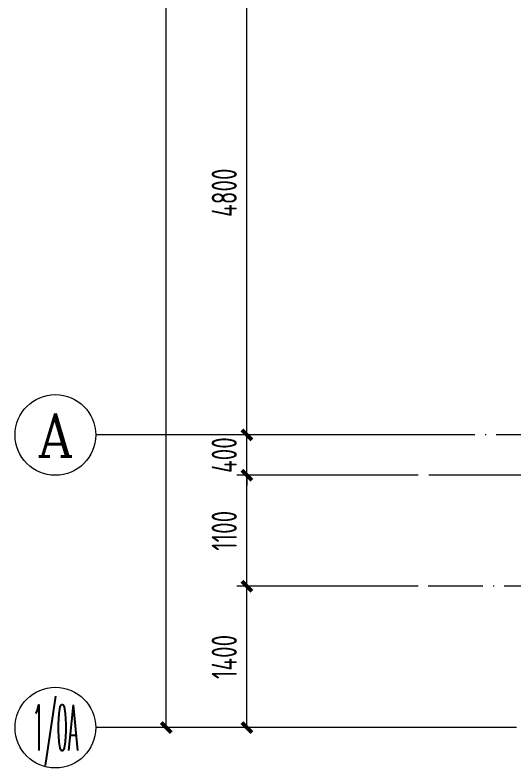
# Model space of a CAD drawing. Extents: x 5874492 to 7194610, y -939842 to -279257.
# Drawn here: x 6281264 to 6286212, y -479189 to -471729 of the extents above; entities that cross this region are included whole.
import ezdxf
from ezdxf.enums import TextEntityAlignment as Align

# ---------------------------------------------------------------- set-up
doc = ezdxf.new("R2010")
doc.units = 0
doc.header["$LTSCALE"] = 1000
doc.linetypes.add('DOTE', pattern=[2.42, 2, -0.2, 0.02, -0.2])
for name, color, linetype, lineweight in [('A-标注-轴号', 3, 'Continuous', 15), ('A-标注-轴号文字', 7, 'Continuous', 15), ('A-轴线-塔楼', 1, 'DOTE', 9), ('A-轴线-隔墙', 41, 'DOTE', 9), ('S-轴网-轴号', 3, 'Continuous', 20), ('S-轴网-轴线', 1, 'DOTE', 9)]:
    doc.layers.add(name, color=color, linetype=linetype, lineweight=lineweight)
doc.styles.add('_TCH_AXIS', font='COMPLEX.shx', dxfattribs={"bigfont": 'hztxt.shx'})
doc.styles.add('COMPLEX', font='COMPLEX')
doc.styles.add('TSSD_REIN_T3', font='tssdeng.shx', dxfattribs={"width": 0.7, "bigfont": 'hztxt.shx'})
doc.dimstyles.new('_TCH_ARCH&&100', dxfattribs={"dimtxt": 250, "dimasz": 100, "dimexe": 100, "dimexo": 100, "dimgap": 100, "dimtad": 1, "dimdec": 0, "dimzin": 0, "dimdsep": 46, "dimtxsty": 'TSSD_REIN_T3', "dimblk": 'ARCHTICK', "dimcen": 0.09, "dimclrt": 7, "dimazin": 2, "dimtfac": 1, "dimtdec": 0, "dimtix": 1, "dimtmove": 2, "dimatfit": 3, "dimfxl": 0, "dimtolj": 1, "dimtzin": 0, "dimarcsym": 0})

# ---------------------------------------------------------------- blocks, each defined once
blk = doc.blocks.new('_ArchTick')
at = {"color": 0, "linetype": 'ByBlock', "const_width": 0.4}
blk.add_lwpolyline([(-0.5, -0.5), (0.5, 0.5)], dxfattribs=at)
blk = doc.blocks.new('*D2397')
at = {"layer": 'A-标注-轴号', "color": 0, "lineweight": -2, "transparency": 16777216}
for p, q in [((-2383.6, -1500), (-4180.6, -1500)), ((-4080.6, -2900), (-4080.6, -1500)), ((-2383.6, -2900), (-4180.6, -2900))]:
    blk.add_line(p, q, dxfattribs=at)
at = {"layer": 'Defpoints', "color": 0, "transparency": 16777216}
for p in [(-4080.6, -1500), (-2283.6, -1500), (-2283.6, -2900)]:
    blk.add_point(p, dxfattribs=at)
at = {"layer": 'A-标注-轴号', "color": 0, "lineweight": -2, "transparency": 16777216, "xscale": 100, "yscale": 100, "zscale": 100}
for p, rotation in [((-4080.6, -1500), 90), ((-4080.6, -2900), 270)]:
    blk.add_blockref('_ArchTick', p, dxfattribs=dict(at, rotation=rotation))
at = {"layer": 'A-标注-轴号', "color": 7, "transparency": 16777216, "insert": (-4305.6, -2200), "char_height": 250, "attachment_point": 5, "rotation": 90, "style": 'TSSD_REIN_T3'}
blk.add_mtext('\\A1;1400', dxfattribs=at)
blk = doc.blocks.new('*D2398')
at = {"layer": 'A-标注-轴号', "color": 0, "lineweight": -2, "transparency": 16777216}
for p, q in [((-2383.6, -400), (-4180.6, -400)), ((-4080.6, -1500), (-4080.6, -400)), ((-2383.6, -1500), (-4180.6, -1500))]:
    blk.add_line(p, q, dxfattribs=at)
at = {"layer": 'Defpoints', "color": 0, "transparency": 16777216}
for p in [(-4080.6, -400), (-2283.6, -400), (-2283.6, -1500)]:
    blk.add_point(p, dxfattribs=at)
at = {"layer": 'A-标注-轴号', "color": 0, "lineweight": -2, "transparency": 16777216, "xscale": 100, "yscale": 100, "zscale": 100}
for p, rotation in [((-4080.6, -400), 90), ((-4080.6, -1500), 270)]:
    blk.add_blockref('_ArchTick', p, dxfattribs=dict(at, rotation=rotation))
at = {"layer": 'A-标注-轴号', "color": 7, "transparency": 16777216, "insert": (-4305.6, -950), "char_height": 250, "attachment_point": 5, "rotation": 90, "style": 'TSSD_REIN_T3'}
blk.add_mtext('\\A1;1100', dxfattribs=at)
blk = doc.blocks.new('*D2399')
at = {"layer": 'A-标注-轴号', "color": 0, "lineweight": -2, "transparency": 16777216}
for p, q in [((-4080.6, 0), (-4080.6, 100)), ((-2383.6, 0), (-4180.6, 0)), ((-4080.6, -400), (-4080.6, 0)), ((-2383.6, -400), (-4180.6, -400)), ((-4080.6, -400), (-4080.6, -500))]:
    blk.add_line(p, q, dxfattribs=at)
at = {"layer": 'Defpoints', "color": 0, "transparency": 16777216}
for p in [(-4080.6, 0), (-2283.6, 0), (-2283.6, -400)]:
    blk.add_point(p, dxfattribs=at)
at = {"layer": 'A-标注-轴号', "color": 0, "lineweight": -2, "transparency": 16777216, "xscale": 100, "yscale": 100, "zscale": 100}
for p, rotation in [((-4080.6, 0), 270), ((-4080.6, -400), 90)]:
    blk.add_blockref('_ArchTick', p, dxfattribs=dict(at, rotation=rotation))
at = {"layer": 'A-标注-轴号', "color": 7, "transparency": 16777216, "insert": (-4305.6, -200), "char_height": 250, "attachment_point": 5, "rotation": 90, "style": 'TSSD_REIN_T3'}
blk.add_mtext('\\A1;400', dxfattribs=at)
blk = doc.blocks.new('*D2400')
at = {"layer": 'A-标注-轴号', "color": 0, "lineweight": -2, "transparency": 16777216}
for p, q in [((-2383.6, 4800), (-4180.6, 4800)), ((-4080.6, 0), (-4080.6, 4800)), ((-2383.6, 0), (-4180.6, 0))]:
    blk.add_line(p, q, dxfattribs=at)
at = {"layer": 'Defpoints', "color": 0, "transparency": 16777216}
for p in [(-4080.6, 4800), (-2283.6, 4800), (-2283.6, 0)]:
    blk.add_point(p, dxfattribs=at)
at = {"layer": 'A-标注-轴号', "color": 0, "lineweight": -2, "transparency": 16777216, "xscale": 100, "yscale": 100, "zscale": 100}
for p, rotation in [((-4080.6, 4800), 90), ((-4080.6, 0), 270)]:
    blk.add_blockref('_ArchTick', p, dxfattribs=dict(at, rotation=rotation))
at = {"layer": 'A-标注-轴号', "color": 7, "transparency": 16777216, "insert": (-4305.6, 2400), "char_height": 250, "attachment_point": 5, "rotation": 90, "style": 'TSSD_REIN_T3'}
blk.add_mtext('\\A1;4800', dxfattribs=at)
blk = doc.blocks.new('_AXISO')
blk.add_circle((0, 0), 0.5)
at = {"layer": 'S-轴网-轴号', "style": 'COMPLEX', "width": 1.041667}
blk.add_attdef('A', text='', height=0.56, dxfattribs=at).set_placement((-0.25, -0.28), (0.25, -0.28), align=Align.FIT)
blk = doc.blocks.new('*D2432')
at = {"layer": 'A-标注-轴号', "color": 0, "lineweight": -2, "transparency": 16777216}
for p, q in [((-2383.6, 15100), (-4980.6, 15100)), ((-4880.6, -2900), (-4880.6, 15100)), ((-2383.6, -2900), (-4980.6, -2900))]:
    blk.add_line(p, q, dxfattribs=at)
at = {"layer": 'Defpoints', "color": 0, "transparency": 16777216}
for p in [(-4880.6, 15100), (-2283.6, 15100), (-2283.6, -2900)]:
    blk.add_point(p, dxfattribs=at)
at = {"layer": 'A-标注-轴号', "color": 0, "lineweight": -2, "transparency": 16777216, "xscale": 100, "yscale": 100, "zscale": 100}
for p, rotation in [((-4880.6, 15100), 90), ((-4880.6, -2900), 270)]:
    blk.add_blockref('_ArchTick', p, dxfattribs=dict(at, rotation=rotation))
at = {"layer": 'A-标注-轴号', "color": 7, "transparency": 16777216, "insert": (-5105.6, 6100), "char_height": 250, "attachment_point": 5, "rotation": 90, "style": 'TSSD_REIN_T3'}
blk.add_mtext('\\A1;18000', dxfattribs=at)
blk = doc.blocks.new('A$C3FF375C5')
at = {"layer": 'A-标注-轴号'}
for p, q in [((-2283.6, 0), (-5580.6, 0)), ((-2283.6, -2900), (-5580.6, -2900))]:
    blk.add_line(p, q, dxfattribs=at)
at = {"layer": 'A-轴线-塔楼', "linetype": 'DOTE', "ltscale": 0.5}
for p, q in [((59891.4, 0), (-2283.6, 0)), ((25213.3, -2900), (-2283.6, -2900))]:
    blk.add_line(p, q, dxfattribs=at)
at = {"layer": 'A-轴线-隔墙', "ltscale": 0.5}
for p, q in [((33814.3, -400), (-2283.6, -400)), ((38190.5, -1500), (-2283.6, -1500))]:
    blk.add_line(p, q, dxfattribs=at)
at = {"layer": 'A-标注-轴号'}
ref = blk.add_blockref('_AXISO', (-5980.6, 0), dxfattribs=dict(at, xscale=800, yscale=800, zscale=800))
ref.add_attrib('A', 'A', dxfattribs={"layer": 'A-标注-轴号文字', "ltscale": 0.2, "height": 425.2, "style": '_TCH_AXIS'}).set_placement((-6162.9, -212.6), (-5798.4, -212.6), align=Align.FIT)
ref = blk.add_blockref('_AXISO', (-5980.6, -2900), dxfattribs=dict(at, xscale=800, yscale=800, zscale=800))
ref.add_attrib('A', '1/0A', dxfattribs={"layer": 'A-标注-轴号文字', "ltscale": 0.2, "height": 452.55, "style": '_TCH_AXIS', "width": 0.28}).set_placement((-6206.9, -3126.3), (-5754.4, -3126.3), align=Align.FIT)
for p1, p2, distance, picture, middle in [((-2283.6, -2900), (-2283.6, 15100), 2597, '*D2432', (-5105.6, 6100)), ((-2283.6, 0), (-2283.6, 4800), 1797, '*D2400', (-4305.6, 2400)), ((-2283.6, -400), (-2283.6, 0), 1797, '*D2399', (-4305.6, -200)), ((-2283.6, -1500), (-2283.6, -400), 1797, '*D2398', (-4305.6, -950)), ((-2283.6, -2900), (-2283.6, -1500), 1797, '*D2397', (-4305.6, -2200))]:
    dim = blk.add_aligned_dim(p1=p1, p2=p2, distance=distance, dimstyle='_TCH_ARCH&&100', dxfattribs=at)
    dim.commit()
    dim.dimension.update_dxf_attribs({"geometry": picture, "text_midpoint": middle})

msp = doc.modelspace()

# ---------------------------------------------------------------- block references
at = {"layer": 'S-轴网-轴线', "ltscale": 0.2}
msp.add_blockref('A$C3FF375C5', (6287644.5, -475889.2), dxfattribs=at)

doc.saveas('drawing.dxf')
